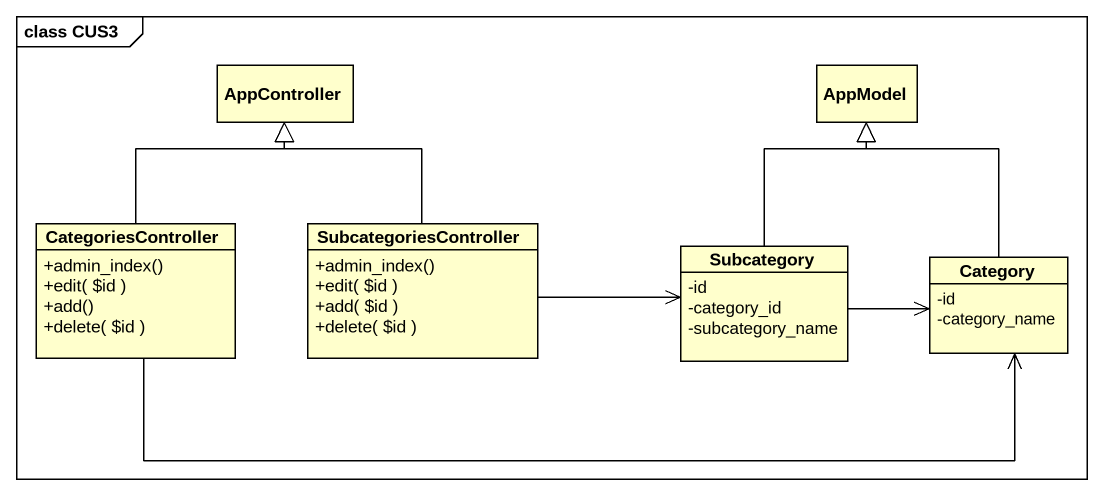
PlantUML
@startuml
mainframe class CUS3
hide circle
hide empty members
skinparam classAttributeIconSize 0
class AppController
class AppModel
class CategoriesController {
  +admin_index()
  +edit( ~$id )
  +add()
  +delete( ~$id )
}
class SubcategoriesController {
  +admin_index()
  +edit( ~$id )
  +add( ~$id )
  +delete( ~$id )
}
class Subcategory {
  -id
  -category_id
  -subcategory_name
}
class Category {
  -id
  -category_name
}
CategoriesController -up-|> AppController
CategoriesController -right-> Category
SubcategoriesController -up-|> AppController
SubcategoriesController -right-> Subcategory
Subcategory -up-|> AppModel
Subcategory -right-> Category
Category -up-|> AppModel
@enduml
